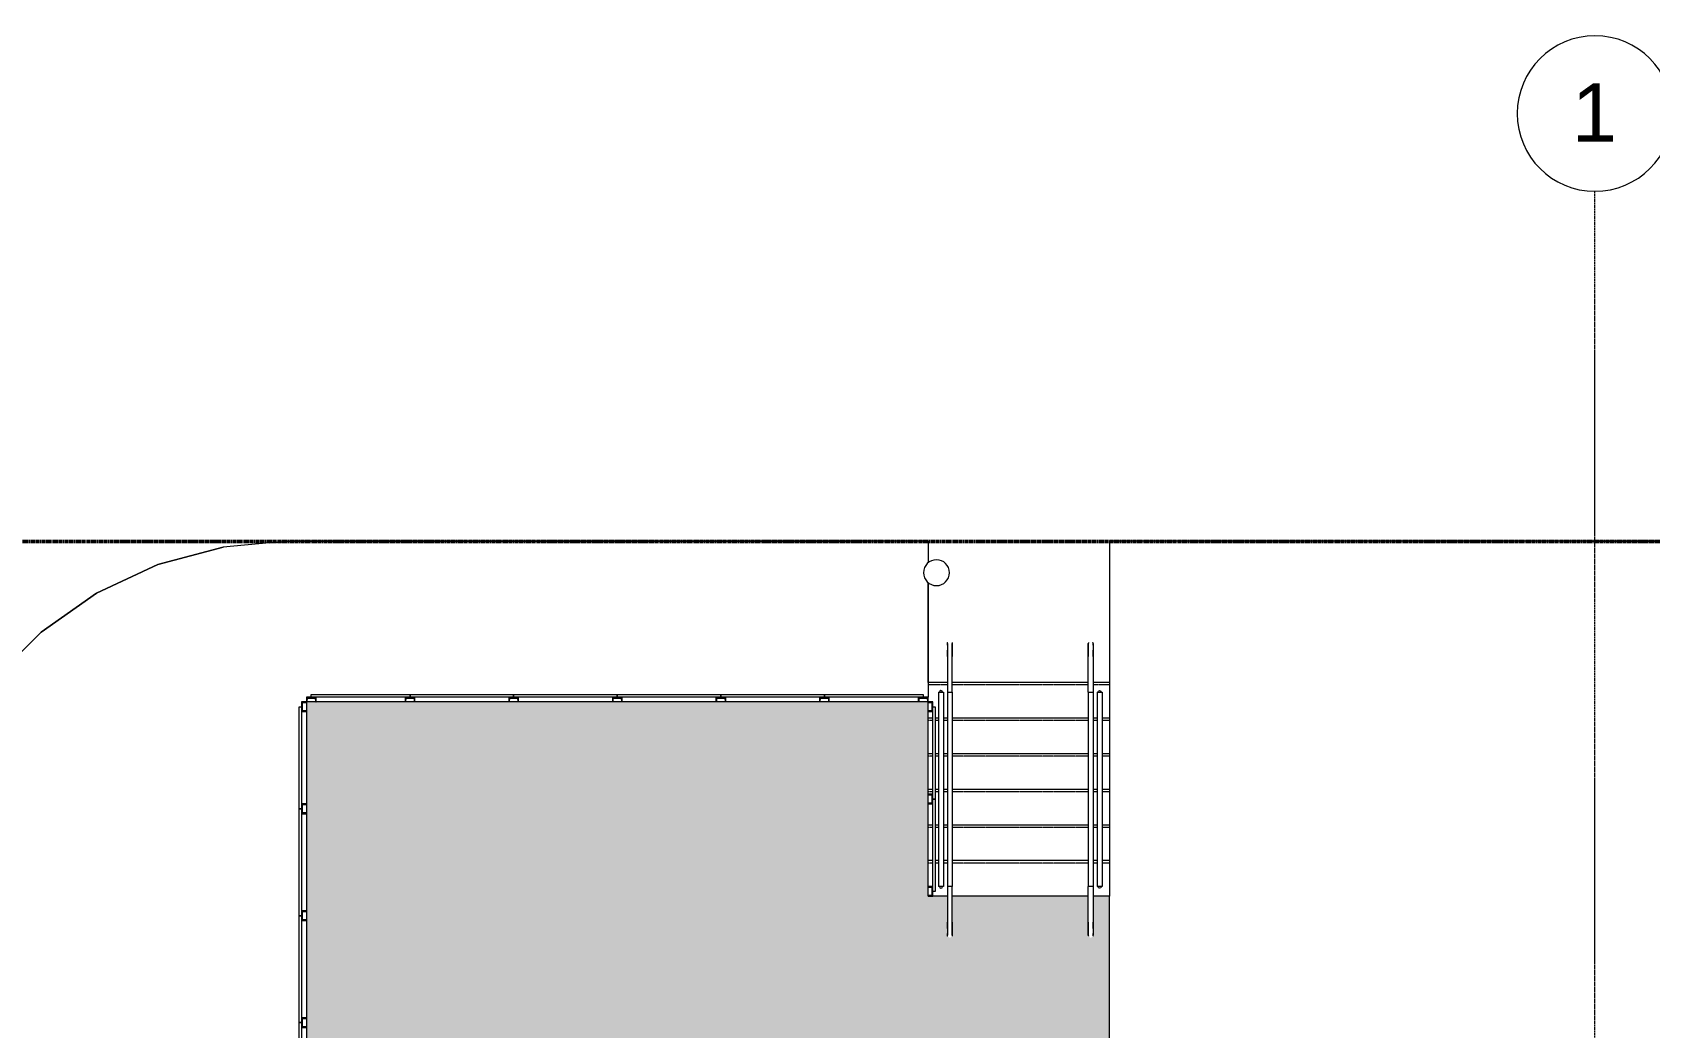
# Model space of a CAD drawing. Header units: inches. Extents: x -4218 to -1830, y 9756 to 12426.
# Drawn here: x -3964 to -3464.4, y 12118.6 to 12425.9 of the extents above; entities that cross this region are included whole.
import ezdxf

# ---------------------------------------------------------------- set-up
doc = ezdxf.new("R2010")
doc.units = ezdxf.units.IN
doc.header["$MEASUREMENT"] = 0
for name, pattern in [('Double Dash 3_8_', [1, 0.375, -0.125, 0.125, -0.125, 0.125, -0.125]), ('Grid Line 1_2_', [0.875, 0.5, -0.125, 0.125, -0.125]), ('Overhead 1_16_', [0.101562, 0.0625, -0.039062])]:
    doc.linetypes.add(name, pattern=pattern)
for name, color, linetype, lineweight in [('0-1', 7, 'Continuous', 5), ('A-FLOR-5', 192, 'Continuous', 9), ('A-FLOR-HRAL', 11, 'Continuous', 9), ('A-FLOR-PATT-1', 9, 'Continuous', 9), ('A-GLAZ-CURT', 52, 'Continuous', 9), ('A-GLAZ-CWMG', 51, 'Continuous', 9), ('C-PROP-LINE', 91, 'Double Dash 3_8_', 50), ('C-TOPO', 7, 'Continuous', 9), ('E-LITE-EQPM', 33, 'Continuous', 9), ('S-GRID-1', 1, 'Grid Line 1_2_', 9), ('S-GRID-IDEN', 1, 'Continuous', 9), ('S-STRS', 31, 'Continuous', 9), ('S-STRS-7', 31, 'Overhead 1_16_', 9)]:
    doc.layers.add(name, color=color, linetype=linetype, lineweight=lineweight)
doc.styles.add('Arial_1', font='arial.ttf', dxfattribs={"height": 18})

# ---------------------------------------------------------------- blocks, each defined once
blk = doc.blocks.new('CTR  - Topography_rvt-1-BACKGROUND - 1ST FLOOR')
at = {"layer": 'C-TOPO'}
for p, q in [((-3905.01, 12267.01), (-3925.21, 12261.6)), ((-3925.21, 12261.6), (-3905.01, 12267.01)), ((-3890.76, 12268.26), (-3905.01, 12267.01)), ((-3890.76, 12268.26), (-3905.01, 12267.01)), ((-3890.76, 12268.26), (-3884.17, 12268.83)), ((-3884.17, 12268.83), (-3890.76, 12268.26)), ((-3711.62, 12268.83), (-3884.17, 12268.83)), ((-3884.17, 12268.83), (-3711.62, 12268.83)), ((-3711.62, 12268.83), (-3711.46, 12268.83)), ((-3711.62, 12268.83), (-3711.46, 12268.83)), ((-3711.24, 12268.83), (-3711.46, 12268.83)), ((-3711.46, 12268.83), (-3711.24, 12268.83)), ((-3687.32, 12268.83), (-3711.24, 12268.83)), ((-3687.32, 12268.83), (-3711.24, 12268.83)), ((-3687.32, 12268.83), (-3687.32, 12262.08)), ((-3687.32, 12268.83), (-3687.32, 12262.08)), ((-3544.78, 12268.83), (-3631.32, 12268.83)), ((-3631.32, 12268.83), (-3631.32, 12230.9)), ((-3544.78, 12268.83), (-3631.32, 12268.83)), ((-3631.32, 12268.83), (-3631.32, 12230.9)), ((-3483.35, 12268.83), (-3544.78, 12268.83)), ((-3483.35, 12268.83), (-3544.78, 12268.83)), ((-3381.54, 12268.83), (-3483.35, 12268.83)), ((-3483.35, 12268.83), (-3381.54, 12268.83)), ((-3944.17, 12252.76), (-3925.21, 12261.6)), ((-3925.21, 12261.6), (-3944.17, 12252.76)), ((-3687.32, 12250.49), (-3687.32, 12256.07)), ((-3687.32, 12256.07), (-3687.32, 12250.49)), ((-3944.17, 12252.76), (-3961.3, 12240.76)), ((-3961.3, 12240.76), (-3944.17, 12252.76)), ((-3687.32, 12225.19), (-3687.32, 12250.49)), ((-3687.32, 12250.49), (-3687.32, 12225.19)), ((-3961.3, 12240.76), (-3969.34, 12232.72)), ((-3961.3, 12240.76), (-3969.34, 12232.72)), ((-3631.32, 12230.9), (-3631.32, 12225.19)), ((-3631.32, 12230.9), (-3631.32, 12225.19))]:
    blk.add_line(p, q, dxfattribs=at)
blk = doc.blocks.new('Pathway_Cooper_McGraw-Edison _BSC-BRC_Round - Pathway_Cooper_McGraw-Edison _BSC-BRC_Round-2028611-BACKGROUND - 1ST FLOOR')
at = {"layer": 'E-LITE-EQPM'}
for start, end in [(360, 180), (180, 360)]:
    blk.add_arc((0, 0), 4, start, end, dxfattribs=at)
blk = doc.blocks.new('Horizontal_Siding - Horizontal_Siding-2852725-BACKGROUND - 1ST FLOOR')
at = {"layer": 'A-GLAZ-CURT'}
for p, q in [((-15.75, -2.25), (-15.75, -1.5)), ((15.75, -2.25), (-15.75, -2.25)), ((-14.25, -1.5), (14.25, -1.5)), ((15.75, -1.5), (15.75, -2.25))]:
    blk.add_line(p, q, dxfattribs=at)
blk = doc.blocks.new('Horizontal_Siding - Horizontal_Siding-2852726-BACKGROUND - 1ST FLOOR')
at = {"layer": 'A-GLAZ-CURT'}
for p, q in [((-16.5, -2.25), (-16.5, -1.5)), ((16.5, -2.25), (-16.5, -2.25)), ((-15, -1.5), (15, -1.5)), ((16.5, -1.5), (16.5, -2.25))]:
    blk.add_line(p, q, dxfattribs=at)
blk = doc.blocks.new('Rectangular Mullion - RAILING POST-2669756-BACKGROUND - 1ST FLOOR')
at = {"layer": 'A-GLAZ-CWMG'}
for p, q in [((-1.5, 1.5), (1.5, 1.5)), ((-1.5, 0), (-1.5, 1.5)), ((-1.22, 1.18), (-1.29, 0.21)), ((1.22, 1.18), (-1.22, 1.18)), ((1.29, 0.21), (1.22, 1.18)), ((1.5, 1.5), (1.5, 0))]:
    blk.add_line(p, q, dxfattribs=at)
for centre, radius, start, end in [((-1.5, 0.21), 0.21, 270, 0.528), ((1.5, 0.21), 0.211, 179.472, 270)]:
    blk.add_arc(centre, radius, start, end, dxfattribs=at)
blk = doc.blocks.new('Rectangular Mullion - RAILING POST-2806294-BACKGROUND - 1ST FLOOR')
at = {"layer": 'A-GLAZ-CWMG'}
for p, q in [((0, 1.5), (-3, 1.5)), ((-3, 1.5), (-3, 0)), ((-2.79, 0.21), (-2.72, 1.18)), ((-2.72, 1.18), (-0.28, 1.18)), ((-0.28, 1.18), (-0.21, 0.21)), ((0, 0), (0, 1.5))]:
    blk.add_line(p, q, dxfattribs=at)
for centre, start, end in [((-3, 0.21), 270, 0.528), ((0, 0.21), 179.472, 270)]:
    blk.add_arc(centre, 0.21, start, end, dxfattribs=at)
blk = doc.blocks.new('Horizontal_Siding - Horizontal_Siding-2854549-BACKGROUND - 1ST FLOOR')
at = {"layer": 'A-GLAZ-CURT'}
for p, q in [((-15.25, 2.25), (15.25, 2.25)), ((-15.25, 1.5), (-15.25, 2.25)), ((13.75, 1.5), (-13.75, 1.5)), ((15.25, 2.25), (15.25, 1.5))]:
    blk.add_line(p, q, dxfattribs=at)
blk = doc.blocks.new('Horizontal_Siding - Horizontal_Siding-2854550-BACKGROUND - 1ST FLOOR')
at = {"layer": 'A-GLAZ-CURT'}
for p, q in [((-16, 2.25), (16, 2.25)), ((-16, 1.5), (-16, 2.25)), ((14.5, 1.5), (-14.5, 1.5)), ((16, 2.25), (16, 1.5))]:
    blk.add_line(p, q, dxfattribs=at)
blk = doc.blocks.new('Rectangular Mullion - RAILING POST-2666422-BACKGROUND - 1ST FLOOR')
at = {"layer": 'A-GLAZ-CWMG'}
for p, q in [((-1.5, -1.5), (-1.5, 0)), ((1.5, 0), (1.5, -1.5)), ((1.5, -1.5), (-1.5, -1.5)), ((-1.29, -0.21), (-1.22, -1.18)), ((-1.22, -1.18), (1.22, -1.18)), ((1.22, -1.18), (1.29, -0.21))]:
    blk.add_line(p, q, dxfattribs=at)
for centre, radius, start, end in [((-1.5, -0.21), 0.211, 359.472, 90), ((1.5, -0.21), 0.21, 90, 180.528)]:
    blk.add_arc(centre, radius, start, end, dxfattribs=at)
blk = doc.blocks.new('Rectangular Mullion - RAILING POST-2680134-BACKGROUND - 1ST FLOOR')
at = {"layer": 'A-GLAZ-CWMG'}
for p, q in [((-3, -1.5), (-3, 0)), ((0, 0), (0, -1.5)), ((0, -1.5), (-3, -1.5)), ((-2.79, -0.21), (-2.72, -1.18)), ((-2.72, -1.18), (-0.28, -1.18)), ((-0.28, -1.18), (-0.21, -0.21))]:
    blk.add_line(p, q, dxfattribs=at)
for centre, start, end in [((-3, -0.21), 359.472, 90), ((0, -0.21), 90, 180.528)]:
    blk.add_arc(centre, 0.21, start, end, dxfattribs=at)
blk = doc.blocks.new('Rectangular Mullion - RAILING POST-2806288-BACKGROUND - 1ST FLOOR')
at = {"layer": 'A-GLAZ-CWMG'}
for p, q in [((-3, 0), (-3, -1.5)), ((0, -1.5), (0, 0)), ((-3, -1.5), (0, -1.5)), ((-2.72, -1.18), (-2.79, -0.21)), ((-0.28, -1.18), (-2.72, -1.18)), ((-0.21, -0.21), (-0.28, -1.18))]:
    blk.add_line(p, q, dxfattribs=at)
for centre, radius, start, end in [((-3, -0.21), 0.211, 359.472, 90), ((0, -0.21), 0.21, 90, 180.528)]:
    blk.add_arc(centre, radius, start, end, dxfattribs=at)
blk = doc.blocks.new('Horizontal_Siding - Horizontal_Siding-2853021-BACKGROUND - 1ST FLOOR')
at = {"layer": 'A-GLAZ-CURT'}
for p, q in [((-14.25, 2.25), (14.25, 2.25)), ((-14.25, 1.5), (-14.25, 2.25)), ((12.75, 1.5), (-12.75, 1.5)), ((14.25, 2.25), (14.25, 1.5))]:
    blk.add_line(p, q, dxfattribs=at)
blk = doc.blocks.new('Railing - 1_-2850776-BACKGROUND - 1ST FLOOR')
at = {"layer": 'A-FLOR-HRAL'}
for p, q in [((2, 11), (2, 0)), ((3.5, 0), (3.5, 11))]:
    blk.add_line(p, q, dxfattribs=at)
at = {"layer": 'A-FLOR-HRAL', "flags": 128}
for points in [[(2, 15), (2, 15.03), (2, 15.06), (2.01, 15.09), (2.01, 15.12), (2.01, 15.15), (2.02, 15.18), (2.03, 15.21), (2.04, 15.24), (2.05, 15.26), (2.06, 15.29), (2.07, 15.32), (2.08, 15.35)], [(2, 15), (2, 15), (2, 14.99), (2, 14.97), (2, 14.95), (2, 14.92), (2, 14.89), (2, 14.84), (2, 14.8), (2, 14.74), (2, 14.68), (2, 14.62), (2, 14.55), (2, 14.47), (2, 14.39), (2, 14.3), (2, 14.21), (2, 14.11), (2, 14.01), (2, 13.9), (2, 13.79), (2, 13.67), (2, 13.55), (2, 13.42), (2, 13.29), (2, 13.16), (2, 13.02), (2, 12.89), (2, 12.74), (2, 12.6), (2, 12.45), (2, 12.3), (2, 12.15), (2, 11.99), (2, 11.84), (2, 11.68), (2, 11.52), (2, 11.36), (2, 11.2), (2, 11.04), (2, 11)], [(2, 14.53), (2, 14.6), (2, 14.67), (2, 14.73), (2, 14.78), (2, 14.83), (2, 14.87), (2, 14.91), (2, 14.94), (2, 14.97), (2, 14.98), (2, 14.99), (2, 15), (2, 15)], [(3.41, 15.35), (3.43, 15.33), (3.44, 15.3), (3.45, 15.27), (3.46, 15.24), (3.47, 15.22), (3.48, 15.19), (3.48, 15.16), (3.49, 15.13), (3.49, 15.1), (3.5, 15.07), (3.5, 15.04), (3.5, 15.01), (3.5, 15)], [(3.5, 11), (3.5, 11.16), (3.5, 11.32), (3.5, 11.48), (3.5, 11.64), (3.5, 11.79), (3.5, 11.95), (3.5, 12.11), (3.5, 12.26), (3.5, 12.41), (3.5, 12.56), (3.5, 12.7), (3.5, 12.85), (3.5, 12.99), (3.5, 13.12), (3.5, 13.26), (3.5, 13.39), (3.5, 13.52), (3.5, 13.64), (3.5, 13.76), (3.5, 13.87), (3.5, 13.98), (3.5, 14.08), (3.5, 14.18), (3.5, 14.28), (3.5, 14.37), (3.5, 14.45), (3.5, 14.53), (3.5, 14.6), (3.5, 14.67), (3.5, 14.73), (3.5, 14.78), (3.5, 14.83), (3.5, 14.87), (3.5, 14.91), (3.5, 14.94), (3.5, 14.97), (3.5, 14.98), (3.5, 14.99), (3.5, 15), (3.5, 15)], [(3.5, 15), (3.5, 15), (3.5, 14.99), (3.5, 14.97), (3.5, 14.95), (3.5, 14.92), (3.5, 14.89), (3.5, 14.84), (3.5, 14.8), (3.5, 14.74), (3.5, 14.68), (3.5, 14.62), (3.5, 14.55), (3.5, 14.47), (3.5, 14.39), (3.5, 14.3), (3.5, 14.21), (3.5, 14.11), (3.5, 14.01), (3.5, 13.9), (3.5, 13.79), (3.5, 13.67), (3.5, 13.55), (3.5, 13.42), (3.5, 13.29), (3.5, 13.16), (3.5, 13.02), (3.5, 12.89), (3.5, 12.74), (3.5, 12.6), (3.5, 12.45), (3.5, 12.3), (3.5, 12.15), (3.5, 11.99), (3.5, 11.84), (3.5, 11.68), (3.5, 11.52), (3.5, 11.36), (3.5, 11.2), (3.5, 11.04)], [(2, 11), (2, 11.16), (2, 11.32), (2, 11.48), (2, 11.64), (2, 11.79), (2, 11.95), (2, 12.11), (2, 12.26), (2, 12.41), (2, 12.56), (2, 12.7), (2, 12.85), (2, 12.94)]]:
    blk.add_lwpolyline(points, dxfattribs=at)
at = {"layer": 'A-FLOR-HRAL'}
blk.add_arc((0, 0), 0.5, 360, 180, dxfattribs=at)
blk = doc.blocks.new('Railing - 1_-2850778-BACKGROUND - 1ST FLOOR')
at = {"layer": 'A-FLOR-HRAL'}
for p, q in [((2, 0), (2, -11)), ((3.5, -11), (3.5, 0))]:
    blk.add_line(p, q, dxfattribs=at)
at = {"layer": 'A-FLOR-HRAL', "flags": 128}
for points in [[(2, -11), (2, -11.16), (2, -11.32), (2, -11.48), (2, -11.64), (2, -11.79), (2, -11.95), (2, -12.11), (2, -12.26), (2, -12.41), (2, -12.56), (2, -12.7), (2, -12.85), (2, -12.99), (2, -13.12), (2, -13.26), (2, -13.39), (2, -13.52), (2, -13.64), (2, -13.76), (2, -13.87), (2, -13.98), (2, -14.08), (2, -14.18), (2, -14.28), (2, -14.37), (2, -14.45), (2, -14.53), (2, -14.6), (2, -14.67), (2, -14.73), (2, -14.78), (2, -14.83), (2, -14.87), (2, -14.91), (2, -14.94), (2, -14.97), (2, -14.98), (2, -14.99), (2, -15), (2, -15)], [(2, -12.94), (2, -12.89), (2, -12.74), (2, -12.6), (2, -12.45), (2, -12.3), (2, -12.15), (2, -11.99), (2, -11.84), (2, -11.68), (2, -11.52), (2, -11.36), (2, -11.2), (2, -11.04)], [(2, -15), (2, -15), (2, -14.99), (2, -14.97), (2, -14.95), (2, -14.92), (2, -14.89), (2, -14.84), (2, -14.8), (2, -14.74), (2, -14.68), (2, -14.62), (2, -14.55), (2, -14.5)], [(3.5, -11), (3.5, -11.16), (3.5, -11.32), (3.5, -11.48), (3.5, -11.64), (3.5, -11.79), (3.5, -11.95), (3.5, -12.11), (3.5, -12.26), (3.5, -12.41), (3.5, -12.56), (3.5, -12.7), (3.5, -12.85), (3.5, -12.99), (3.5, -13.12), (3.5, -13.26), (3.5, -13.39), (3.5, -13.52), (3.5, -13.64), (3.5, -13.76), (3.5, -13.87), (3.5, -13.98), (3.5, -14.08), (3.5, -14.18), (3.5, -14.28), (3.5, -14.37), (3.5, -14.45), (3.5, -14.53), (3.5, -14.6), (3.5, -14.67), (3.5, -14.73), (3.5, -14.78), (3.5, -14.83), (3.5, -14.87), (3.5, -14.91), (3.5, -14.94), (3.5, -14.97), (3.5, -14.98), (3.5, -14.99), (3.5, -15), (3.5, -15)], [(3.5, -15), (3.5, -15), (3.5, -14.99), (3.5, -14.97), (3.5, -14.95), (3.5, -14.92), (3.5, -14.89), (3.5, -14.84), (3.5, -14.8), (3.5, -14.74), (3.5, -14.68), (3.5, -14.62), (3.5, -14.55), (3.5, -14.47), (3.5, -14.39), (3.5, -14.3), (3.5, -14.21), (3.5, -14.11), (3.5, -14.01), (3.5, -13.9), (3.5, -13.79), (3.5, -13.67), (3.5, -13.55), (3.5, -13.42), (3.5, -13.29), (3.5, -13.16), (3.5, -13.02), (3.5, -12.89), (3.5, -12.74), (3.5, -12.6), (3.5, -12.45), (3.5, -12.3), (3.5, -12.15), (3.5, -11.99), (3.5, -11.84), (3.5, -11.68), (3.5, -11.52), (3.5, -11.36), (3.5, -11.2), (3.5, -11.04), (3.5, -11)], [(2.07, -15.33), (2.06, -15.3), (2.05, -15.27), (2.04, -15.24), (2.03, -15.22), (2.02, -15.19), (2.02, -15.16), (2.01, -15.13), (2.01, -15.1), (2, -15.07), (2, -15.04), (2, -15.01), (2, -15)], [(3.5, -15), (3.5, -15.03), (3.5, -15.06), (3.49, -15.09), (3.49, -15.12), (3.49, -15.15), (3.48, -15.18), (3.47, -15.21), (3.46, -15.24), (3.45, -15.26), (3.44, -15.29), (3.43, -15.32), (3.42, -15.35)]]:
    blk.add_lwpolyline(points, dxfattribs=at)
at = {"layer": 'A-FLOR-HRAL'}
blk.add_arc((0, 0), 0.5, 180, 360, dxfattribs=at)
blk = doc.blocks.new('Railing - Railing-2854362-BACKGROUND - 1ST FLOOR')
at = {"layer": 'A-FLOR-HRAL'}
for p, q in [((-3637.82, 12222.19), (-3636.32, 12222.19)), ((-3637.82, 12222.19), (-3637.82, 12162.19)), ((-3636.32, 12222.19), (-3636.32, 12162.19)), ((-3635.07, 12222.19), (-3633.57, 12222.19)), ((-3635.07, 12222.19), (-3635.07, 12162.19)), ((-3633.57, 12222.19), (-3633.57, 12162.19)), ((-3636.32, 12162.19), (-3637.82, 12162.19)), ((-3633.57, 12162.19), (-3635.07, 12162.19))]:
    blk.add_line(p, q, dxfattribs=at)
at = {"extrusion": (0, 0, -1), "zscale": -1}
for name, p in [('Railing - 1_-2850776-BACKGROUND - 1ST FLOOR', (3634.32, 12222.19)), ('Railing - 1_-2850778-BACKGROUND - 1ST FLOOR', (3634.32, 12162.19))]:
    blk.add_blockref(name, p, dxfattribs=at)
blk = doc.blocks.new('Railing - Railing-2854363-BACKGROUND - 1ST FLOOR')
at = {"layer": 'A-FLOR-HRAL'}
for p, q in [((-3684.07, 12222.19), (-3682.57, 12222.19)), ((-3684.07, 12222.19), (-3684.07, 12162.19)), ((-3682.57, 12222.19), (-3682.57, 12162.19)), ((-3681.32, 12222.19), (-3679.82, 12222.19)), ((-3681.32, 12222.19), (-3681.32, 12162.19)), ((-3679.82, 12222.19), (-3679.82, 12162.19)), ((-3682.57, 12162.19), (-3684.07, 12162.19)), ((-3679.82, 12162.19), (-3681.32, 12162.19))]:
    blk.add_line(p, q, dxfattribs=at)
for name, p in [('Railing - 1_-2850776-BACKGROUND - 1ST FLOOR', (-3683.32, 12222.19)), ('Railing - 1_-2850778-BACKGROUND - 1ST FLOOR', (-3683.32, 12162.19))]:
    blk.add_blockref(name, p)
blk = doc.blocks.new('Family - ___-1878357-BACKGROUND - 1ST FLOOR')
at = {"layer": 'C-PROP-LINE'}
blk.add_line((-3989.61, 12268.69), (-1926.87, 12268.69), dxfattribs=at)
blk = doc.blocks.new('Grid - Grid Head - Circle-50561-BACKGROUND - 1ST FLOOR')
at = {"layer": 'S-GRID-IDEN'}
for start, end in [(360, 180), (180, 360)]:
    blk.add_arc((0, 0), 0.25, start, end, dxfattribs=at)

msp = doc.modelspace()

# ---------------------------------------------------------------- hatches: boundary and pattern name
at = {"layer": 'A-FLOR-PATT-1'}
h = msp.add_hatch(dxfattribs=at)
h.set_pattern_fill('FP_11', color=256, style=0, pattern_type=2)
h.set_pattern_definition([(0, (-2997.02, 11101.99), (-120, 76.8), [0.392, -119.607]), (0, (-2997.02, 11102.386), (-120, 76.8), [0.392, -119.607]), (0, (-2997.02, 11111.59), (-120, 76.8), [0.392, -119.607]), (0, (-2997.02, 11111.986), (-120, 76.8), [0.392, -119.607]), (0, (-2997.02, 11121.19), (-120, 76.8), [0.392, -119.607]), (0, (-2997.02, 11121.586), (-120, 76.8), [0.392, -119.607]), (0, (-2997.02, 11130.79), (-120, 76.8), [0.392, -119.607]), (0, (-2997.02, 11131.186), (-120, 76.8), [0.392, -119.607]), (0, (-2997.02, 11140.39), (-120, 76.8), [0.392, -119.607]), (0, (-2997.02, 11140.786), (-120, 76.8), [0.392, -119.607]), (0, (-2997.02, 11149.99), (-120, 76.8), [0.392, -119.607]), (0, (-2997.02, 11150.386), (-120, 76.8), [0.392, -119.607]), (0, (-2997.02, 11159.59), (-120, 76.8), [0.392, -119.607]), (0, (-2997.02, 11159.986), (-120, 76.8), [0.392, -119.607]), (0, (-2997.02, 11169.19), (-120, 76.8), [0.392, -119.607]), (0, (-2997.02, 11169.586), (-120, 76.8), [0.392, -119.607]), (0, (-2977.02, 11101.99), (-120, 76.8), [0.392, -119.607]), (0, (-2977.02, 11102.386), (-120, 76.8), [0.392, -119.607]), (0, (-2977.02, 11111.59), (-120, 76.8), [0.392, -119.607]), (0, (-2977.02, 11111.986), (-120, 76.8), [0.392, -119.607]), (0, (-2977.02, 11121.19), (-120, 76.8), [0.392, -119.607]), (0, (-2977.02, 11121.586), (-120, 76.8), [0.392, -119.607]), (0, (-2977.02, 11130.79), (-120, 76.8), [0.392, -119.607]), (0, (-2977.02, 11131.186), (-120, 76.8), [0.392, -119.607]), (0, (-2977.02, 11140.39), (-120, 76.8), [0.392, -119.607]), (0, (-2977.02, 11140.786), (-120, 76.8), [0.392, -119.607]), (0, (-2977.02, 11149.99), (-120, 76.8), [0.392, -119.607]), (0, (-2977.02, 11150.386), (-120, 76.8), [0.392, -119.607]), (0, (-2977.02, 11159.59), (-120, 76.8), [0.392, -119.607]), (0, (-2977.02, 11159.986), (-120, 76.8), [0.392, -119.607]), (0, (-2977.02, 11169.19), (-120, 76.8), [0.392, -119.607]), (0, (-2977.02, 11169.586), (-120, 76.8), [0.392, -119.607]), (0, (-2957.02, 11101.99), (-120, 76.8), [0.392, -119.607]), (0, (-2957.02, 11102.386), (-120, 76.8), [0.392, -119.607]), (0, (-2957.02, 11111.59), (-120, 76.8), [0.392, -119.607]), (0, (-2957.02, 11111.986), (-120, 76.8), [0.392, -119.607]), (0, (-2957.02, 11121.19), (-120, 76.8), [0.392, -119.607]), (0, (-2957.02, 11121.586), (-120, 76.8), [0.392, -119.607]), (0, (-2957.02, 11130.79), (-120, 76.8), [0.392, -119.607]), (0, (-2957.02, 11131.186), (-120, 76.8), [0.392, -119.607]), (0, (-2957.02, 11140.39), (-120, 76.8), [0.392, -119.607]), (0, (-2957.02, 11140.786), (-120, 76.8), [0.392, -119.607]), (0, (-2957.02, 11149.99), (-120, 76.8), [0.392, -119.607]), (0, (-2957.02, 11150.386), (-120, 76.8), [0.392, -119.607]), (0, (-2957.02, 11159.59), (-120, 76.8), [0.392, -119.607]), (0, (-2957.02, 11159.986), (-120, 76.8), [0.392, -119.607]), (0, (-2957.02, 11169.19), (-120, 76.8), [0.392, -119.607]), (0, (-2957.02, 11169.586), (-120, 76.8), [0.392, -119.607]), (0, (-2937.02, 11101.99), (-120, 76.8), [0.392, -119.607]), (0, (-2937.02, 11102.386), (-120, 76.8), [0.392, -119.607]), (0, (-2937.02, 11111.59), (-120, 76.8), [0.392, -119.607]), (0, (-2937.02, 11111.986), (-120, 76.8), [0.392, -119.607]), (0, (-2937.02, 11121.19), (-120, 76.8), [0.392, -119.607]), (0, (-2937.02, 11121.586), (-120, 76.8), [0.392, -119.607]), (0, (-2937.02, 11130.79), (-120, 76.8), [0.392, -119.607]), (0, (-2937.02, 11131.186), (-120, 76.8), [0.392, -119.607]), (0, (-2937.02, 11140.39), (-120, 76.8), [0.392, -119.607]), (0, (-2937.02, 11140.786), (-120, 76.8), [0.392, -119.607]), (0, (-2937.02, 11149.99), (-120, 76.8), [0.392, -119.607]), (0, (-2937.02, 11150.386), (-120, 76.8), [0.392, -119.607]), (0, (-2937.02, 11159.59), (-120, 76.8), [0.392, -119.607]), (0, (-2937.02, 11159.986), (-120, 76.8), [0.392, -119.607]), (0, (-2937.02, 11169.19), (-120, 76.8), [0.392, -119.607]), (0, (-2937.02, 11169.586), (-120, 76.8), [0.392, -119.607]), (0, (-2917.02, 11101.99), (-120, 76.8), [0.392, -119.607]), (0, (-2917.02, 11102.386), (-120, 76.8), [0.392, -119.607]), (0, (-2917.02, 11111.59), (-120, 76.8), [0.392, -119.607]), (0, (-2917.02, 11111.986), (-120, 76.8), [0.392, -119.607]), (0, (-2917.02, 11121.19), (-120, 76.8), [0.392, -119.607]), (0, (-2917.02, 11121.586), (-120, 76.8), [0.392, -119.607]), (0, (-2917.02, 11130.79), (-120, 76.8), [0.392, -119.607]), (0, (-2917.02, 11131.186), (-120, 76.8), [0.392, -119.607]), (0, (-2917.02, 11140.39), (-120, 76.8), [0.392, -119.607]), (0, (-2917.02, 11140.786), (-120, 76.8), [0.392, -119.607]), (0, (-2917.02, 11149.99), (-120, 76.8), [0.392, -119.607]), (0, (-2917.02, 11150.386), (-120, 76.8), [0.392, -119.607]), (0, (-2917.02, 11159.59), (-120, 76.8), [0.392, -119.607]), (0, (-2917.02, 11159.986), (-120, 76.8), [0.392, -119.607]), (0, (-2917.02, 11169.19), (-120, 76.8), [0.392, -119.607]), (0, (-2917.02, 11169.586), (-120, 76.8), [0.392, -119.607]), (0, (-2897.02, 11101.99), (-120, 76.8), [0.392, -119.607]), (0, (-2897.02, 11102.386), (-120, 76.8), [0.392, -119.607]), (0, (-2897.02, 11111.59), (-120, 76.8), [0.392, -119.607]), (0, (-2897.02, 11111.986), (-120, 76.8), [0.392, -119.607]), (0, (-2897.02, 11121.19), (-120, 76.8), [0.392, -119.607]), (0, (-2897.02, 11121.586), (-120, 76.8), [0.392, -119.607]), (0, (-2897.02, 11130.79), (-120, 76.8), [0.392, -119.607]), (0, (-2897.02, 11131.186), (-120, 76.8), [0.392, -119.607]), (0, (-2897.02, 11140.39), (-120, 76.8), [0.392, -119.607]), (0, (-2897.02, 11140.786), (-120, 76.8), [0.392, -119.607]), (0, (-2897.02, 11149.99), (-120, 76.8), [0.392, -119.607]), (0, (-2897.02, 11150.386), (-120, 76.8), [0.392, -119.607]), (0, (-2897.02, 11159.59), (-120, 76.8), [0.392, -119.607]), (0, (-2897.02, 11159.986), (-120, 76.8), [0.392, -119.607]), (0, (-2897.02, 11169.19), (-120, 76.8), [0.392, -119.607]), (0, (-2897.02, 11169.586), (-120, 76.8), [0.392, -119.607]), (90, (-3003.47, 11116.59), (-120, 7e-15), [9.6, -67.2]), (90, (-2997.02, 11101.99), (-120, 7e-15), [0.392, -76.407]), (90, (-2997.02, 11111.59), (-120, 7e-15), [0.392, -76.407]), (90, (-2997.02, 11121.19), (-120, 7e-15), [0.392, -76.407]), (90, (-2997.02, 11130.79), (-120, 7e-15), [0.392, -76.407]), (90, (-2997.02, 11140.39), (-120, 7e-15), [0.392, -76.407]), (90, (-2997.02, 11149.99), (-120, 7e-15), [0.392, -76.407]), (90, (-2997.02, 11159.59), (-120, 7e-15), [0.392, -76.407]), (90, (-2997.02, 11169.19), (-120, 7e-15), [0.392, -76.407]), (90, (-2996.63, 11101.99), (-120, 7e-15), [0.392, -76.407]), (90, (-2996.63, 11111.59), (-120, 7e-15), [0.392, -76.407]), (90, (-2996.63, 11121.19), (-120, 7e-15), [0.392, -76.407]), (90, (-2996.63, 11130.79), (-120, 7e-15), [0.392, -76.407]), (90, (-2996.63, 11140.39), (-120, 7e-15), [0.392, -76.407]), (90, (-2996.63, 11149.99), (-120, 7e-15), [0.392, -76.407]), (90, (-2996.63, 11159.59), (-120, 7e-15), [0.392, -76.407]), (90, (-2996.63, 11169.19), (-120, 7e-15), [0.392, -76.407]), (90, (-2987.32, 11135.79), (-120, 7e-15), [9.6, -67.2]), (90, (-2987.32, 11164.59), (-120, 7e-15), [9.6, -67.2]), (90, (-2977.02, 11101.99), (-120, 7e-15), [0.392, -76.407]), (90, (-2977.02, 11111.59), (-120, 7e-15), [0.392, -76.407]), (90, (-2977.02, 11121.19), (-120, 7e-15), [0.392, -76.407]), (90, (-2977.02, 11130.79), (-120, 7e-15), [0.392, -76.407]), (90, (-2977.02, 11140.39), (-120, 7e-15), [0.392, -76.407]), (90, (-2977.02, 11149.99), (-120, 7e-15), [0.392, -76.407]), (90, (-2977.02, 11159.59), (-120, 7e-15), [0.392, -76.407]), (90, (-2977.02, 11169.19), (-120, 7e-15), [0.392, -76.407]), (90, (-2976.63, 11101.99), (-120, 7e-15), [0.392, -76.407]), (90, (-2976.63, 11111.59), (-120, 7e-15), [0.392, -76.407]), (90, (-2976.63, 11121.19), (-120, 7e-15), [0.392, -76.407]), (90, (-2976.63, 11130.79), (-120, 7e-15), [0.392, -76.407]), (90, (-2976.63, 11140.39), (-120, 7e-15), [0.392, -76.407]), (90, (-2976.63, 11149.99), (-120, 7e-15), [0.392, -76.407]), (90, (-2976.63, 11159.59), (-120, 7e-15), [0.392, -76.407]), (90, (-2976.63, 11169.19), (-120, 7e-15), [0.392, -76.407]), (90, (-2957.02, 11101.99), (-120, 7e-15), [0.392, -76.407]), (90, (-2957.02, 11111.59), (-120, 7e-15), [0.392, -76.407]), (90, (-2957.02, 11121.19), (-120, 7e-15), [0.392, -76.407]), (90, (-2957.02, 11130.79), (-120, 7e-15), [0.392, -76.407]), (90, (-2957.02, 11140.39), (-120, 7e-15), [0.392, -76.407]), (90, (-2957.02, 11149.99), (-120, 7e-15), [0.392, -76.407]), (90, (-2957.02, 11159.59), (-120, 7e-15), [0.392, -76.407]), (90, (-2957.02, 11169.19), (-120, 7e-15), [0.392, -76.407]), (90, (-2956.63, 11101.99), (-120, 7e-15), [0.392, -76.407]), (90, (-2956.63, 11111.59), (-120, 7e-15), [0.392, -76.407]), (90, (-2956.63, 11121.19), (-120, 7e-15), [0.392, -76.407]), (90, (-2956.63, 11130.79), (-120, 7e-15), [0.392, -76.407]), (90, (-2956.63, 11140.39), (-120, 7e-15), [0.392, -76.407]), (90, (-2956.63, 11149.99), (-120, 7e-15), [0.392, -76.407]), (90, (-2956.63, 11159.59), (-120, 7e-15), [0.392, -76.407]), (90, (-2956.63, 11169.19), (-120, 7e-15), [0.392, -76.407]), (90, (-2946.77, 11106.99), (-120, 7e-15), [9.6, -67.2]), (90, (-2946.77, 11145.39), (-120, 7e-15), [9.6, -67.2]), (90, (-2937.02, 11101.99), (-120, 7e-15), [0.392, -76.407]), (90, (-2937.02, 11111.59), (-120, 7e-15), [0.392, -76.407]), (90, (-2937.02, 11121.19), (-120, 7e-15), [0.392, -76.407]), (90, (-2937.02, 11130.79), (-120, 7e-15), [0.392, -76.407]), (90, (-2937.02, 11140.39), (-120, 7e-15), [0.392, -76.407]), (90, (-2937.02, 11149.99), (-120, 7e-15), [0.392, -76.407]), (90, (-2937.02, 11159.59), (-120, 7e-15), [0.392, -76.407]), (90, (-2937.02, 11169.19), (-120, 7e-15), [0.392, -76.407]), (90, (-2936.63, 11101.99), (-120, 7e-15), [0.392, -76.407]), (90, (-2936.63, 11111.59), (-120, 7e-15), [0.392, -76.407]), (90, (-2936.63, 11121.19), (-120, 7e-15), [0.392, -76.407]), (90, (-2936.63, 11130.79), (-120, 7e-15), [0.392, -76.407]), (90, (-2936.63, 11140.39), (-120, 7e-15), [0.392, -76.407]), (90, (-2936.63, 11149.99), (-120, 7e-15), [0.392, -76.407]), (90, (-2936.63, 11159.59), (-120, 7e-15), [0.392, -76.407]), (90, (-2936.63, 11169.19), (-120, 7e-15), [0.392, -76.407]), (90, (-2925.94, 11126.19), (-120, 7e-15), [9.6, -67.2]), (90, (-2917.02, 11101.99), (-120, 7e-15), [0.392, -76.407]), (90, (-2917.02, 11111.59), (-120, 7e-15), [0.392, -76.407]), (90, (-2917.02, 11121.19), (-120, 7e-15), [0.392, -76.407]), (90, (-2917.02, 11130.79), (-120, 7e-15), [0.392, -76.407]), (90, (-2917.02, 11140.39), (-120, 7e-15), [0.392, -76.407]), (90, (-2917.02, 11149.99), (-120, 7e-15), [0.392, -76.407]), (90, (-2917.02, 11159.59), (-120, 7e-15), [0.392, -76.407]), (90, (-2917.02, 11169.19), (-120, 7e-15), [0.392, -76.407]), (90, (-2916.63, 11101.99), (-120, 7e-15), [0.392, -76.407]), (90, (-2916.63, 11111.59), (-120, 7e-15), [0.392, -76.407]), (90, (-2916.63, 11121.19), (-120, 7e-15), [0.392, -76.407]), (90, (-2916.63, 11130.79), (-120, 7e-15), [0.392, -76.407]), (90, (-2916.63, 11140.39), (-120, 7e-15), [0.392, -76.407]), (90, (-2916.63, 11149.99), (-120, 7e-15), [0.392, -76.407]), (90, (-2916.63, 11159.59), (-120, 7e-15), [0.392, -76.407]), (90, (-2916.63, 11169.19), (-120, 7e-15), [0.392, -76.407]), (90, (-2905.27, 11097.39), (-120, 7e-15), [9.6, -67.2]), (90, (-2905.27, 11154.99), (-120, 7e-15), [9.6, -67.2]), (90, (-2897.02, 11101.99), (-120, 7e-15), [0.392, -76.407]), (90, (-2897.02, 11111.59), (-120, 7e-15), [0.392, -76.407]), (90, (-2897.02, 11121.19), (-120, 7e-15), [0.392, -76.407]), (90, (-2897.02, 11130.79), (-120, 7e-15), [0.392, -76.407]), (90, (-2897.02, 11140.39), (-120, 7e-15), [0.392, -76.407]), (90, (-2897.02, 11149.99), (-120, 7e-15), [0.392, -76.407]), (90, (-2897.02, 11159.59), (-120, 7e-15), [0.392, -76.407]), (90, (-2897.02, 11169.19), (-120, 7e-15), [0.392, -76.407]), (90, (-2896.63, 11101.99), (-120, 7e-15), [0.392, -76.407]), (90, (-2896.63, 11111.59), (-120, 7e-15), [0.392, -76.407]), (90, (-2896.63, 11121.19), (-120, 7e-15), [0.392, -76.407]), (90, (-2896.63, 11130.79), (-120, 7e-15), [0.392, -76.407]), (90, (-2896.63, 11140.39), (-120, 7e-15), [0.392, -76.407]), (90, (-2896.63, 11149.99), (-120, 7e-15), [0.392, -76.407]), (90, (-2896.63, 11159.59), (-120, 7e-15), [0.392, -76.407]), (90, (-2896.63, 11169.19), (-120, 7e-15), [0.392, -76.407]), (180, (-2892.324, 11097.39), (-120, 76.8), [120, 0, 0, 0]), (180, (-2892.324, 11106.99), (-120, 76.8), [120, 0, 0, 0]), (180, (-2892.324, 11116.59), (-120, 76.8), [120, 0, 0, 0]), (180, (-2892.324, 11126.19), (-120, 76.8), [120, 0, 0, 0]), (180, (-2892.324, 11135.79), (-120, 76.8), [120, 0, 0, 0]), (180, (-2892.324, 11145.39), (-120, 76.8), [120, 0, 0, 0]), (180, (-2892.324, 11154.99), (-120, 76.8), [120, 0, 0, 0]), (180, (-2892.324, 11164.59), (-120, 76.8), [120, 0, 0, 0])])
h.paths.add_polyline_path([(-3958.32, 9946.44), (-3829.32, 9946.44), (-3829.32, 10051.37), (-3832.45, 10051.37), (-3832.45, 10089.39), (-3829.32, 10089.39), (-3829.32, 10127.98), (-3832.45, 10127.98), (-3832.45, 10166), (-3829.32, 10166), (-3829.32, 10167.33), (-3832.73, 10167.33), (-3832.73, 10203.45), (-3829.32, 10203.45), (-3829.32, 10215.19), (-3885.92, 10215.19), (-3885.92, 10210.19), (-3873.73, 10210.16), (-3873.68, 10210.12), (-3873.48, 10210.04), (-3873.31, 10209.86), (-3873.22, 10209.68), (-3873.19, 10209.57), (-3873.19, 10209.3), (-3873.23, 10209.17), (-3873.33, 10209), (-3873.46, 10208.86), (-3873.55, 10208.79), (-3874.25, 10208.7), (-3874.86, 10208.69), (-3879.26, 10208.69), (-3885.92, 10208.69), (-3885.92, 10166.69), (-3873.84, 10166.66), (-3873.39, 10166.47), (-3873.23, 10166.2), (-3873.19, 10166.07), (-3873.2, 10165.78), (-3873.23, 10165.67), (-3873.37, 10165.44), (-3873.48, 10165.34), (-3873.61, 10165.28), (-3874.12, 10165.19), (-3875.72, 10165.19), (-3885.92, 10165.19), (-3885.92, 10160.69), (-3885.85, 10160.69), (-3885.85, 10159.19), (-3886.06, 10159.19), (-3961.32, 10159.19), (-3961.28, 9946.44), (-3958.37, 9946.44)], flags=0)
h.paths.add_polyline_path([(-3885.92, 10818.99), (-3829.32, 10818.99), (-3829.32, 10857.77), (-3832.45, 10857.77), (-3832.45, 10895.79), (-3829.32, 10895.79), (-3829.32, 10902.05), (-3831.82, 10902.05), (-3831.82, 10901.49), (-3832.82, 10901.49), (-3832.82, 10930.49), (-3831.82, 10930.49), (-3831.82, 10929.93), (-3829.32, 10929.93), (-3829.32, 10973.54), (-3832.73, 10973.54), (-3832.73, 11009.66), (-3829.32, 11009.66), (-3829.32, 11011.18), (-3832.45, 11011.18), (-3832.45, 11011.61), (-3961.32, 11011.57), (-3961.28, 10874.99), (-3885.92, 10874.99), (-3885.92, 10868.99), (-3873.73, 10868.96), (-3873.68, 10868.92), (-3873.55, 10868.89), (-3873.31, 10868.66), (-3873.22, 10868.48), (-3873.19, 10868.37), (-3873.19, 10868.1), (-3873.23, 10867.97), (-3873.33, 10867.8), (-3873.46, 10867.66), (-3873.55, 10867.59), (-3874.25, 10867.5), (-3874.86, 10867.49), (-3879.26, 10867.49), (-3885.92, 10867.49), (-3885.92, 10825.49), (-3873.84, 10825.46), (-3873.39, 10825.27), (-3873.23, 10825), (-3873.19, 10824.87), (-3873.2, 10824.58), (-3873.23, 10824.47), (-3873.37, 10824.24), (-3873.46, 10824.16), (-3873.61, 10824.08), (-3874.12, 10823.99), (-3875.81, 10823.99), (-3885.92, 10823.99), (-3885.92, 10821.12)], flags=0)
h.paths.add_polyline_path([(-2716.32, 12087.19), (-2716.32, 12219.19), (-3088.32, 12219.19), (-3088.32, 12159.19), (-3094.32, 12159.19), (-3094.35, 12147), (-3094.39, 12146.94), (-3094.42, 12146.81), (-3094.64, 12146.58), (-3094.84, 12146.48), (-3094.94, 12146.46), (-3095.24, 12146.46), (-3095.41, 12146.53), (-3095.52, 12146.59), (-3095.65, 12146.72), (-3095.73, 12146.87), (-3095.82, 12147.52), (-3095.82, 12148.12), (-3095.82, 12151.95), (-3095.82, 12159.19), (-3137.82, 12159.19), (-3137.84, 12147.13), (-3138.04, 12146.66), (-3138.31, 12146.49), (-3138.44, 12146.46), (-3138.74, 12146.46), (-3138.84, 12146.5), (-3139.02, 12146.59), (-3139.16, 12146.73), (-3139.24, 12146.87), (-3139.32, 12147.38), (-3139.32, 12148.99), (-3139.32, 12159.19), (-3144.32, 12159.19), (-3144.32, 12087.19), (-3131.77, 12087.19), (-3131.77, 12089.69), (-3132.33, 12089.69), (-3132.33, 12090.69), (-3103.33, 12090.69), (-3103.33, 12089.69), (-3103.89, 12089.69), (-3103.89, 12087.19), (-3060.14, 12087.19), (-3060.14, 12090.31), (-3022.11, 12090.31), (-3022.11, 12087.19), (-3020.79, 12087.19), (-3020.79, 12090.6), (-2984.66, 12090.6), (-2984.66, 12087.19), (-2867.19, 12087.19), (-2867.19, 12090.6), (-2831.06, 12090.6), (-2831.06, 12087.19), (-2829.55, 12087.19), (-2829.55, 12090.31), (-2791.52, 12090.31), (-2791.52, 12087.19), (-2791.34, 12087.19), (-2791.34, 12090.31), (-2753.31, 12090.31), (-2753.31, 12087.19), (-2746.2, 12087.19), (-2746.2, 12089.69), (-2746.76, 12089.69), (-2746.76, 12090.69), (-2717.76, 12090.69), (-2717.76, 12089.69), (-2718.32, 12089.69), (-2718.32, 12087.19)], flags=0)
h.paths.add_polyline_path([(-3870.88, 12087.19), (-3712.62, 12087.19), (-3712.62, 12090.31), (-3674.6, 12090.31), (-3674.6, 12087.19), (-3673.59, 12087.19), (-3673.59, 12090.6), (-3637.46, 12090.6), (-3637.46, 12087.19), (-3631.32, 12087.19), (-3631.32, 12159.19), (-3636.32, 12159.19), (-3636.35, 12147), (-3636.39, 12146.94), (-3636.42, 12146.81), (-3636.64, 12146.58), (-3636.84, 12146.48), (-3636.94, 12146.46), (-3637.24, 12146.46), (-3637.41, 12146.53), (-3637.52, 12146.59), (-3637.65, 12146.72), (-3637.73, 12146.87), (-3637.82, 12147.52), (-3637.82, 12148.12), (-3637.82, 12151.95), (-3637.82, 12159.19), (-3679.82, 12159.19), (-3679.84, 12147.13), (-3680.04, 12146.66), (-3680.31, 12146.49), (-3680.44, 12146.46), (-3680.74, 12146.46), (-3680.84, 12146.5), (-3681.02, 12146.59), (-3681.16, 12146.73), (-3681.24, 12146.87), (-3681.32, 12147.38), (-3681.32, 12148.99), (-3681.32, 12159.19), (-3687.32, 12159.23), (-3687.37, 12219.19), (-3879.32, 12219.19), (-3879.32, 12087.19), (-3876.32, 12087.19)], flags=0)
h.paths.add_polyline_path([(-2360.95, 12087.19), (-2348.79, 12087.19), (-2348.79, 12090.6), (-2312.66, 12090.6), (-2312.66, 12087.19), (-2311.34, 12087.19), (-2311.34, 12090.31), (-2273.31, 12090.31), (-2273.31, 12087.19), (-2176.94, 12087.19), (-2176.94, 12090.31), (-2138.91, 12090.31), (-2138.91, 12087.19), (-2098.7, 12087.19), (-2098.74, 12219.19), (-2304.95, 12219.19), (-2304.95, 12159.19), (-2310.95, 12159.19), (-2310.97, 12147), (-2311.02, 12146.94), (-2311.05, 12146.81), (-2311.27, 12146.58), (-2311.46, 12146.48), (-2311.57, 12146.46), (-2311.86, 12146.46), (-2312.04, 12146.53), (-2312.14, 12146.59), (-2312.33, 12146.79), (-2312.36, 12146.87), (-2312.44, 12147.52), (-2312.45, 12148.12), (-2312.45, 12151.95), (-2312.45, 12159.19), (-2354.45, 12159.19), (-2354.47, 12147.13), (-2354.67, 12146.66), (-2354.93, 12146.49), (-2355.07, 12146.46), (-2355.36, 12146.46), (-2355.47, 12146.5), (-2355.64, 12146.59), (-2355.78, 12146.73), (-2355.86, 12146.87), (-2355.94, 12147.38), (-2355.95, 12148.99), (-2355.95, 12159.19), (-2360.95, 12159.19), (-2360.95, 12087.77)], flags=0)

# ---------------------------------------------------------------- linework, layer by layer
at = {"layer": 'A-FLOR-5'}
for p, q in [((-3879.32, 12219.19), (-3879.32, 12087.19)), ((-3687.32, 12219.19), (-3879.32, 12219.19)), ((-3687.32, 12159.19), (-3687.32, 12219.19)), ((-3681.32, 12159.19), (-3685.82, 12159.19)), ((-3637.82, 12159.19), (-3679.83, 12159.19)), ((-3631.32, 12159.19), (-3636.32, 12159.19)), ((-3631.32, 12087.19), (-3631.32, 12159.19))]:
    msp.add_line(p, q, dxfattribs=at)
at = {"layer": 'S-GRID-1'}
msp.add_line((-3481.32, 9836.18), (-3481.32, 12376.81), dxfattribs=at)
at = {"layer": 'S-STRS'}
for p, q in [((-3681.32, 12225.19), (-3687.32, 12225.19)), ((-3687.32, 12225.19), (-3687.32, 12220.69)), ((-3637.82, 12225.19), (-3679.82, 12225.19)), ((-3631.32, 12225.19), (-3636.33, 12225.19)), ((-3631.32, 12225.19), (-3631.32, 12214.19)), ((-3685.82, 12214.19), (-3687.32, 12214.19)), ((-3684.07, 12214.19), (-3685.07, 12214.19)), ((-3681.32, 12214.19), (-3682.57, 12214.19)), ((-3637.82, 12214.19), (-3679.82, 12214.19)), ((-3635.07, 12214.19), (-3636.32, 12214.19)), ((-3631.32, 12214.19), (-3633.57, 12214.19)), ((-3631.32, 12214.19), (-3631.32, 12203.19)), ((-3685.82, 12203.19), (-3687.32, 12203.19)), ((-3684.07, 12203.19), (-3685.07, 12203.19)), ((-3681.32, 12203.19), (-3682.57, 12203.19)), ((-3637.82, 12203.19), (-3679.82, 12203.19)), ((-3635.07, 12203.19), (-3636.32, 12203.19)), ((-3631.32, 12203.19), (-3633.57, 12203.19)), ((-3631.32, 12203.19), (-3631.32, 12192.19)), ((-3685.82, 12192.19), (-3687.32, 12192.19)), ((-3684.07, 12192.19), (-3685.07, 12192.19)), ((-3681.32, 12192.19), (-3682.57, 12192.19)), ((-3637.82, 12192.19), (-3679.82, 12192.19)), ((-3635.07, 12192.19), (-3636.32, 12192.19)), ((-3631.32, 12192.19), (-3633.57, 12192.19)), ((-3631.32, 12192.19), (-3631.32, 12181.19)), ((-3685.82, 12181.19), (-3687.32, 12181.19)), ((-3684.07, 12181.19), (-3685.07, 12181.19)), ((-3681.32, 12181.19), (-3682.57, 12181.19)), ((-3637.82, 12181.19), (-3679.82, 12181.19)), ((-3635.07, 12181.19), (-3636.32, 12181.19)), ((-3631.32, 12181.19), (-3633.57, 12181.19)), ((-3631.32, 12181.19), (-3631.32, 12170.19)), ((-3685.82, 12170.19), (-3687.32, 12170.19)), ((-3684.07, 12170.19), (-3685.07, 12170.19)), ((-3681.32, 12170.19), (-3682.57, 12170.19)), ((-3637.82, 12170.19), (-3679.82, 12170.19)), ((-3635.07, 12170.19), (-3636.32, 12170.19)), ((-3631.32, 12170.19), (-3633.57, 12170.19)), ((-3631.32, 12170.19), (-3631.32, 12159.19)), ((-3681.32, 12159.19), (-3685.82, 12159.19)), ((-3637.82, 12159.19), (-3679.83, 12159.19)), ((-3631.32, 12159.19), (-3636.32, 12159.19))]:
    msp.add_line(p, q, dxfattribs=at)
at = {"layer": 'S-STRS-7'}
for p, q in [((-3681.32, 12224.44), (-3687.32, 12224.44)), ((-3637.82, 12224.44), (-3679.82, 12224.44)), ((-3631.32, 12224.44), (-3636.33, 12224.44)), ((-3685.82, 12213.44), (-3687.32, 12213.44)), ((-3684.07, 12213.44), (-3685.07, 12213.44)), ((-3681.32, 12213.44), (-3682.57, 12213.44)), ((-3637.82, 12213.44), (-3679.82, 12213.44)), ((-3635.07, 12213.44), (-3636.32, 12213.44)), ((-3631.32, 12213.44), (-3633.57, 12213.44)), ((-3685.82, 12202.44), (-3687.32, 12202.44)), ((-3684.07, 12202.44), (-3685.07, 12202.44)), ((-3681.32, 12202.44), (-3682.57, 12202.44)), ((-3637.82, 12202.44), (-3679.82, 12202.44)), ((-3635.07, 12202.44), (-3636.32, 12202.44)), ((-3631.32, 12202.44), (-3633.57, 12202.44)), ((-3685.82, 12191.44), (-3687.32, 12191.44)), ((-3684.07, 12191.44), (-3685.07, 12191.44)), ((-3681.32, 12191.44), (-3682.57, 12191.44)), ((-3637.82, 12191.44), (-3679.82, 12191.44)), ((-3635.07, 12191.44), (-3636.32, 12191.44)), ((-3631.32, 12191.44), (-3633.57, 12191.44)), ((-3685.82, 12180.44), (-3687.32, 12180.44)), ((-3684.07, 12180.44), (-3685.07, 12180.44)), ((-3681.32, 12180.44), (-3682.57, 12180.44)), ((-3637.82, 12180.44), (-3679.82, 12180.44)), ((-3635.07, 12180.44), (-3636.32, 12180.44)), ((-3631.32, 12180.44), (-3633.57, 12180.44)), ((-3685.82, 12169.44), (-3687.32, 12169.44)), ((-3684.07, 12169.44), (-3685.07, 12169.44)), ((-3681.32, 12169.44), (-3682.57, 12169.44)), ((-3637.82, 12169.44), (-3679.82, 12169.44)), ((-3635.07, 12169.44), (-3636.32, 12169.44)), ((-3631.32, 12169.44), (-3633.57, 12169.44))]:
    msp.add_line(p, q, dxfattribs=at)

# ---------------------------------------------------------------- block references
at = {"layer": '0-1'}
msp.add_blockref('CTR  - Topography_rvt-1-BACKGROUND - 1ST FLOOR', (0, 0), dxfattribs=at)
at = {"layer": 'A-FLOR-HRAL'}
for name in ['Railing - Railing-2854363-BACKGROUND - 1ST FLOOR', 'Railing - Railing-2854362-BACKGROUND - 1ST FLOOR']:
    msp.add_blockref(name, (0, 0), dxfattribs=at)
at = {"layer": 'A-GLAZ-CURT'}
for name, p in [('Horizontal_Siding - Horizontal_Siding-2854549-BACKGROUND - 1ST FLOOR', (-3862.57, 12219.19)), ('Horizontal_Siding - Horizontal_Siding-2854550-BACKGROUND - 1ST FLOOR', (-3831.32, 12219.19)), ('Horizontal_Siding - Horizontal_Siding-2854550-BACKGROUND - 1ST FLOOR', (-3799.32, 12219.19)), ('Horizontal_Siding - Horizontal_Siding-2854550-BACKGROUND - 1ST FLOOR', (-3767.32, 12219.19)), ('Horizontal_Siding - Horizontal_Siding-2854550-BACKGROUND - 1ST FLOOR', (-3735.32, 12219.19)), ('Horizontal_Siding - Horizontal_Siding-2854549-BACKGROUND - 1ST FLOOR', (-3704.07, 12219.19))]:
    msp.add_blockref(name, p, dxfattribs=at)
for name, p, rotation in [('Horizontal_Siding - Horizontal_Siding-2852725-BACKGROUND - 1ST FLOOR', (-3879.32, 12201.94), 270), ('Horizontal_Siding - Horizontal_Siding-2853021-BACKGROUND - 1ST FLOOR', (-3687.32, 12203.44), 269.9999999999995), ('Horizontal_Siding - Horizontal_Siding-2852726-BACKGROUND - 1ST FLOOR', (-3879.32, 12169.69), 270), ('Horizontal_Siding - Horizontal_Siding-2853021-BACKGROUND - 1ST FLOOR', (-3687.32, 12174.94), 269.9999999999995), ('Horizontal_Siding - Horizontal_Siding-2852726-BACKGROUND - 1ST FLOOR', (-3879.32, 12136.69), 270), ('Horizontal_Siding - Horizontal_Siding-2852725-BACKGROUND - 1ST FLOOR', (-3879.32, 12104.44), 270)]:
    msp.add_blockref(name, p, dxfattribs=dict(at, rotation=rotation))
at = {"layer": 'A-GLAZ-CWMG'}
for name, p, rotation in [('Rectangular Mullion - RAILING POST-2806288-BACKGROUND - 1ST FLOOR', (-3879.32, 12219.19), 180), ('Rectangular Mullion - RAILING POST-2806294-BACKGROUND - 1ST FLOOR', (-3879.32, 12219.19), 90), ('Rectangular Mullion - RAILING POST-2806288-BACKGROUND - 1ST FLOOR', (-3687.32, 12219.19), 89.99999999999947)]:
    msp.add_blockref(name, p, dxfattribs=dict(at, rotation=rotation))
at = {"layer": 'A-GLAZ-CWMG', "extrusion": (0, 0, -1)}
for name, p, rotation in [('Rectangular Mullion - RAILING POST-2666422-BACKGROUND - 1ST FLOOR', (3847.32, 12219.19), 180), ('Rectangular Mullion - RAILING POST-2666422-BACKGROUND - 1ST FLOOR', (3815.32, 12219.19), 180), ('Rectangular Mullion - RAILING POST-2666422-BACKGROUND - 1ST FLOOR', (3783.32, 12219.19), 180), ('Rectangular Mullion - RAILING POST-2666422-BACKGROUND - 1ST FLOOR', (3751.32, 12219.19), 180), ('Rectangular Mullion - RAILING POST-2666422-BACKGROUND - 1ST FLOOR', (3719.32, 12219.19), 180), ('Rectangular Mullion - RAILING POST-2680134-BACKGROUND - 1ST FLOOR', (3687.32, 12219.19), 180), ('Rectangular Mullion - RAILING POST-2666422-BACKGROUND - 1ST FLOOR', (3687.32, 12189.19), 270.0000000000005), ('Rectangular Mullion - RAILING POST-2669756-BACKGROUND - 1ST FLOOR', (3879.32, 12186.19), 270), ('Rectangular Mullion - RAILING POST-2680134-BACKGROUND - 1ST FLOOR', (3687.32, 12159.19), 270.0000000000005), ('Rectangular Mullion - RAILING POST-2669756-BACKGROUND - 1ST FLOOR', (3879.32, 12153.19), 270), ('Rectangular Mullion - RAILING POST-2669756-BACKGROUND - 1ST FLOOR', (3879.32, 12120.19), 270)]:
    msp.add_blockref(name, p, dxfattribs=dict(at, rotation=rotation))
at = {"layer": 'C-PROP-LINE'}
msp.add_blockref('Family - ___-1878357-BACKGROUND - 1ST FLOOR', (0, 0), dxfattribs=at)
at = {"layer": 'E-LITE-EQPM'}
msp.add_blockref('Pathway_Cooper_McGraw-Edison _BSC-BRC_Round - Pathway_Cooper_McGraw-Edison _BSC-BRC_Round-2028611-BACKGROUND - 1ST FLOOR', (-3684.72, 12259.08), dxfattribs=at)
at = {"layer": 'S-GRID-IDEN', "xscale": 95.99999999999994, "yscale": 95.99999999999994, "zscale": 95.99999999999994}
msp.add_blockref('Grid - Grid Head - Circle-50561-BACKGROUND - 1ST FLOOR', (-3481.32, 12400.81), dxfattribs=at)

# ---------------------------------------------------------------- texts
at = {"layer": 'S-GRID-IDEN', "insert": (-3488.45, 12410.1), "char_height": 18, "width": 16.968, "attachment_point": 1, "style": 'Arial_1'}
msp.add_mtext('1', dxfattribs=at)

doc.saveas('drawing.dxf')
